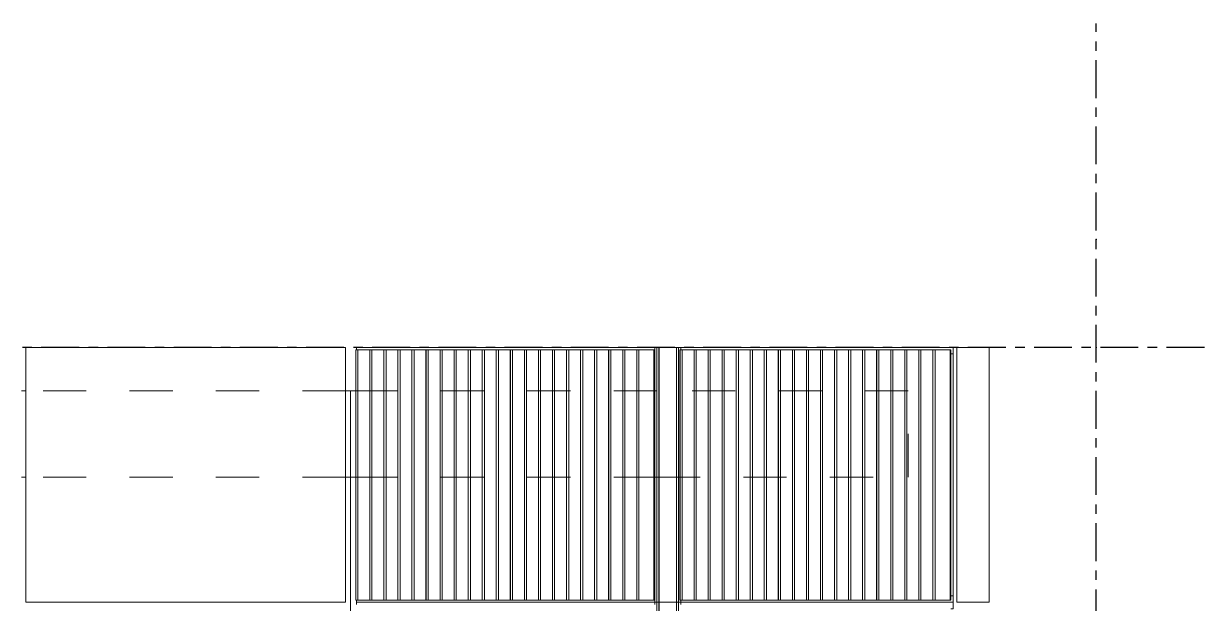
# Model space of a CAD drawing. Header units: millimetres. Extents: x -220592 to 404889, y -217665 to 38245.
# Drawn here: x -80370 to -74907, y -77365 to -74680 of the extents above; entities that cross this region are included whole.
import ezdxf
from ezdxf.enums import TextEntityAlignment as Align

# ---------------------------------------------------------------- set-up
doc = ezdxf.new("R2010")
doc.units = ezdxf.units.MM
for name, pattern in [('CENTER', [50.8, 31.75, -6.35, 6.35, -6.35]), ('TA_GL_000.70000', [1.925, 0.7, -0.175, 0.175, -0.175, 0.7]), ('XKITLINE00', [0]), ('XKITLINE02', [4, 2, -2])]:
    doc.linetypes.add(name, pattern=pattern)
for name, color, linetype in [('000 - 0_HIDE_OBJ_FRAMING_DEF_SUB_1', 7, 'Continuous'), ('000 - 0_SYM_DWG_GRID-BUBBLE_MAIN_COLOR_1', 7, 'Continuous'), ('000 - 0_SYM_DWG_GRIDLINE_MAIN_COLOR_251', 7, 'Continuous'), ('000 - GRID', 7, 'CENTER')]:
    doc.layers.add(name, color=color, linetype=linetype)
doc.layers.add('Part', color=7, linetype='Continuous', lineweight=0)
doc.styles.add('ARIAL', font='arial.ttf')
doc.styles.add('TA', font='', dxfattribs={"height": 4.5})
doc.styles.get('TA').set_extended_font_data('Cordia New')

# ---------------------------------------------------------------- blocks, each defined once
blk = doc.blocks.new('*A5020')
at = {"layer": '000 - 0_HIDE_OBJ_FRAMING_DEF_SUB_1', "color": 7, "linetype": 'XKITLINE00', "lineweight": 0}
for p, q in [((655.391934, 36.290055), (655.391934, 48.090055)), ((655.391934, 48.090055), (670.191934, 48.090055)), ((670.191934, 36.290055), (670.191934, 48.090055)), ((655.391934, 36.290055), (670.191934, 36.290055))]:
    blk.add_line(p, q, dxfattribs=at)
blk = doc.blocks.new('*A5026')
at = {"layer": 'Part', "color": 7, "linetype": 'XKITLINE00', "lineweight": 0}
for p, q in [((670.693937, 36.390055), (670.693937, 36.290055)), ((670.693937, 36.290055), (684.493823, 36.290055)), ((684.493823, 36.290055), (684.493823, 36.390055))]:
    blk.add_line(p, q, dxfattribs=at)
blk = doc.blocks.new('*A5027')
at = {"layer": 'Part', "color": 7, "linetype": 'XKITLINE00', "lineweight": 0}
for p, q in [((670.693937, 47.990055), (670.693937, 48.090055)), ((670.693937, 48.090055), (684.493823, 48.090055)), ((684.493823, 48.090055), (684.493823, 47.990055))]:
    blk.add_line(p, q, dxfattribs=at)
blk = doc.blocks.new('*A5028')
at = {"layer": 'Part', "color": 7, "linetype": 'XKITLINE00', "lineweight": 0}
for p, q in [((673.91108, 47.990055), (673.908612, 47.990055)), ((673.908612, 47.990055), (673.91108, 47.990055)), ((673.908612, 36.390055), (673.908612, 47.990055)), ((674.56108, 47.990055), (673.91108, 47.990055)), ((673.91108, 47.990055), (673.91108, 36.390055)), ((674.010231, 36.390055), (674.010231, 47.990055)), ((673.908612, 36.390055), (673.91108, 36.390055)), ((673.91108, 36.390055), (674.558612, 36.390055))]:
    blk.add_line(p, q, dxfattribs=at)
blk = doc.blocks.new('*A5029')
at = {"layer": 'Part', "color": 7, "linetype": 'XKITLINE00', "lineweight": 0}
for p, q in [((671.96108, 47.990055), (671.958612, 47.990055)), ((671.958612, 47.990055), (671.96108, 47.990055)), ((671.958612, 36.390055), (671.958612, 47.990055)), ((672.61108, 47.990055), (671.96108, 47.990055)), ((671.96108, 47.990055), (671.96108, 36.390055)), ((672.060231, 36.390055), (672.060231, 47.990055)), ((671.958612, 36.390055), (671.96108, 36.390055)), ((671.96108, 36.390055), (672.608612, 36.390055))]:
    blk.add_line(p, q, dxfattribs=at)
blk = doc.blocks.new('*A5030')
at = {"layer": 'Part', "color": 7, "linetype": 'XKITLINE00', "lineweight": 0}
for p, q in [((671.31108, 47.990055), (671.308612, 47.990055)), ((671.308612, 47.990055), (671.31108, 47.990055)), ((671.308612, 36.390055), (671.308612, 47.990055)), ((671.96108, 47.990055), (671.31108, 47.990055)), ((671.31108, 47.990055), (671.31108, 36.390055)), ((671.410231, 36.390055), (671.410231, 47.990055)), ((671.308612, 36.390055), (671.31108, 36.390055)), ((671.31108, 36.390055), (671.958612, 36.390055))]:
    blk.add_line(p, q, dxfattribs=at)
blk = doc.blocks.new('*A5031')
at = {"layer": 'Part', "color": 7, "linetype": 'XKITLINE00', "lineweight": 0}
for p, q in [((670.66108, 47.990055), (670.658612, 47.990055)), ((670.658612, 47.990055), (670.66108, 47.990055)), ((670.658612, 36.390055), (670.658612, 47.990055)), ((671.31108, 47.990055), (670.66108, 47.990055)), ((670.66108, 47.990055), (670.66108, 36.390055)), ((670.760231, 36.390055), (670.760231, 47.990055)), ((670.658612, 36.390055), (670.66108, 36.390055)), ((670.66108, 36.390055), (671.308612, 36.390055))]:
    blk.add_line(p, q, dxfattribs=at)
blk = doc.blocks.new('*A5032')
at = {"layer": 'Part', "color": 7, "linetype": 'XKITLINE00', "lineweight": 0}
for p, q in [((670.693937, 36.190055), (670.693937, 36.290055)), ((670.693937, 36.290055), (684.493823, 36.290055)), ((684.493823, 36.290055), (684.493823, 36.190055))]:
    blk.add_line(p, q, dxfattribs=at)
blk = doc.blocks.new('*A5061')
at = {"layer": 'Part', "color": 7, "linetype": 'XKITLINE00', "lineweight": 0}
for p, q in [((655.391934, 46.090055), (655.191934, 46.090055)), ((670.658612, 46.090055), (670.191934, 46.090055)), ((684.593961, 46.090055), (684.593718, 46.090055)), ((655.391934, 42.090055), (655.191934, 42.090055)), ((670.658612, 42.090055), (670.191934, 42.090055)), ((684.593961, 42.090055), (684.593718, 42.090055))]:
    blk.add_line(p, q, dxfattribs=at)
at = {"layer": 'Part', "color": 7, "linetype": 'XKITLINE02', "lineweight": 0}
for p, q in [((670.191934, 46.090055), (655.391934, 46.090055)), ((684.593718, 46.090055), (670.658612, 46.090055)), ((696.217675, 46.090055), (684.593961, 46.090055)), ((696.217675, 42.090055), (696.217675, 46.090055)), ((670.191934, 42.090055), (655.391934, 42.090055)), ((684.593718, 42.090055), (670.658612, 42.090055)), ((684.593961, 42.090055), (696.217675, 42.090055))]:
    blk.add_line(p, q, dxfattribs=at)
blk = doc.blocks.new('*A5068')
at = {"layer": '000 - 0_HIDE_OBJ_FRAMING_DEF_SUB_1', "color": 7, "linetype": 'XKITLINE00', "lineweight": 0}
for p, q in [((698.471893, 36.290055), (698.471893, 48.090055)), ((698.471893, 48.090055), (699.971893, 48.090055)), ((699.971893, 48.090055), (699.971893, 36.290055)), ((699.971893, 36.290055), (698.471893, 36.290055))]:
    blk.add_line(p, q, dxfattribs=at)
blk = doc.blocks.new('*A5072')
at = {"layer": 'Part', "color": 7, "linetype": 'XKITLINE00', "lineweight": 0}
for p, q in [((670.421892, 6.090055), (670.421892, 46.090055)), ((670.421892, 46.090055), (670.658612, 46.090055)), ((672.421892, 6.090055), (672.421892, 6.290055))]:
    blk.add_line(p, q, dxfattribs=at)
blk = doc.blocks.new('*A5081')
at = {"layer": 'Part', "color": 7, "linetype": 'XKITLINE00', "lineweight": 0}
for p, q in [((673.26108, 47.990055), (673.258612, 47.990055)), ((673.258612, 47.990055), (673.26108, 47.990055)), ((673.258612, 36.390055), (673.258612, 47.990055)), ((673.91108, 47.990055), (673.26108, 47.990055)), ((673.26108, 47.990055), (673.26108, 36.390055)), ((673.360231, 36.390055), (673.360231, 47.990055)), ((673.258612, 36.390055), (673.26108, 36.390055)), ((673.26108, 36.390055), (673.908612, 36.390055))]:
    blk.add_line(p, q, dxfattribs=at)
blk = doc.blocks.new('*A5082')
at = {"layer": 'Part', "color": 7, "linetype": 'XKITLINE00', "lineweight": 0}
for p, q in [((672.61108, 47.990055), (672.608612, 47.990055)), ((672.608612, 47.990055), (672.61108, 47.990055)), ((672.608612, 36.390055), (672.608612, 47.990055)), ((673.26108, 47.990055), (672.61108, 47.990055)), ((672.61108, 47.990055), (672.61108, 36.390055)), ((672.710231, 36.390055), (672.710231, 47.990055)), ((672.608612, 36.390055), (672.61108, 36.390055)), ((672.61108, 36.390055), (673.258612, 36.390055))]:
    blk.add_line(p, q, dxfattribs=at)
blk = doc.blocks.new('*A5085')
at = {"layer": 'Part', "color": 7, "linetype": 'XKITLINE00', "lineweight": 0}
for p, q in [((684.593823, 6.290055), (684.593823, 36.290055)), ((684.594066, 6.290055), (684.594066, 36.290055)), ((684.684066, 6.290055), (684.684066, 36.290055)), ((684.684066, 36.290055), (684.689516, 36.290055)), ((684.689621, 6.290055), (684.689621, 36.290055)), ((684.689621, 36.290055), (684.693304, 36.290055)), ((684.693304, 6.290055), (684.693304, 36.290055)), ((684.69405, 36.290055), (684.693304, 36.290055)), ((684.693304, 36.290055), (684.69405, 36.290055)), ((684.69405, 6.290055), (684.69405, 36.290055)), ((685.494064, 6.290055), (685.494064, 36.290055)), ((685.495645, 36.290055), (685.494064, 36.290055)), ((685.494064, 36.290055), (685.494811, 36.290055)), ((685.494811, 36.290055), (685.495645, 36.290055)), ((685.49575, 6.290055), (685.49575, 36.290055)), ((685.500134, 36.290055), (685.49575, 36.290055)), ((685.500239, 36.290055), (685.500134, 36.290055)), ((685.500239, 6.290055), (685.500239, 36.290055)), ((685.594066, 6.290055), (685.594066, 36.290055)), ((684.493823, 6.290055), (684.593823, 6.290055)), ((685.693937, 6.290055), (684.594066, 6.290055))]:
    blk.add_line(p, q, dxfattribs=at)
blk = doc.blocks.new('*A5120')
at = {"layer": 'Part', "color": 7, "linetype": 'XKITLINE00', "lineweight": 0}
for p, q in [((686.96108, 47.990055), (686.958612, 47.990055)), ((686.958612, 47.990055), (686.96108, 47.990055)), ((686.958612, 36.390055), (686.958612, 47.990055)), ((687.61108, 47.990055), (686.96108, 47.990055)), ((686.96108, 47.990055), (686.96108, 36.390055)), ((687.060231, 36.390055), (687.060231, 47.990055)), ((686.958612, 36.390055), (686.96108, 36.390055)), ((686.96108, 36.390055), (687.608612, 36.390055))]:
    blk.add_line(p, q, dxfattribs=at)
blk = doc.blocks.new('*A5121')
at = {"layer": 'Part', "color": 7, "linetype": 'XKITLINE00', "lineweight": 0}
for p, q in [((687.61108, 47.990055), (687.608612, 47.990055)), ((687.608612, 47.990055), (687.61108, 47.990055)), ((687.608612, 36.390055), (687.608612, 47.990055)), ((688.26108, 47.990055), (687.61108, 47.990055)), ((687.61108, 47.990055), (687.61108, 36.390055)), ((687.710231, 36.390055), (687.710231, 47.990055)), ((687.608612, 36.390055), (687.61108, 36.390055)), ((687.61108, 36.390055), (688.258612, 36.390055))]:
    blk.add_line(p, q, dxfattribs=at)
blk = doc.blocks.new('*A5122')
at = {"layer": 'Part', "color": 7, "linetype": 'XKITLINE00', "lineweight": 0}
for p, q in [((688.26108, 47.990055), (688.258612, 47.990055)), ((688.258612, 47.990055), (688.26108, 47.990055)), ((688.258612, 36.390055), (688.258612, 47.990055)), ((688.91108, 47.990055), (688.26108, 47.990055)), ((688.26108, 47.990055), (688.26108, 36.390055)), ((688.360231, 36.390055), (688.360231, 47.990055)), ((688.258612, 36.390055), (688.26108, 36.390055)), ((688.26108, 36.390055), (688.908612, 36.390055))]:
    blk.add_line(p, q, dxfattribs=at)
blk = doc.blocks.new('*A5123')
at = {"layer": 'Part', "color": 7, "linetype": 'XKITLINE00', "lineweight": 0}
for p, q in [((688.91108, 47.990055), (688.908612, 47.990055)), ((688.908612, 47.990055), (688.91108, 47.990055)), ((688.908612, 36.390055), (688.908612, 47.990055)), ((689.56108, 47.990055), (688.91108, 47.990055)), ((688.91108, 47.990055), (688.91108, 36.390055)), ((689.010231, 36.390055), (689.010231, 47.990055)), ((688.908612, 36.390055), (688.91108, 36.390055)), ((688.91108, 36.390055), (689.558612, 36.390055))]:
    blk.add_line(p, q, dxfattribs=at)
blk = doc.blocks.new('*A5124')
at = {"layer": 'Part', "color": 7, "linetype": 'XKITLINE00', "lineweight": 0}
for p, q in [((689.56108, 47.990055), (689.558612, 47.990055)), ((689.558612, 47.990055), (689.56108, 47.990055)), ((689.558612, 36.390055), (689.558612, 47.990055)), ((690.21108, 47.990055), (689.56108, 47.990055)), ((689.56108, 47.990055), (689.56108, 36.390055)), ((689.660231, 36.390055), (689.660231, 47.990055)), ((689.558612, 36.390055), (689.56108, 36.390055)), ((689.56108, 36.390055), (690.208612, 36.390055))]:
    blk.add_line(p, q, dxfattribs=at)
blk = doc.blocks.new('*A5125')
at = {"layer": 'Part', "color": 7, "linetype": 'XKITLINE00', "lineweight": 0}
for p, q in [((690.21108, 47.990055), (690.208612, 47.990055)), ((690.208612, 47.990055), (690.21108, 47.990055)), ((690.208612, 36.390055), (690.208612, 47.990055)), ((690.86108, 47.990055), (690.21108, 47.990055)), ((690.21108, 47.990055), (690.21108, 36.390055)), ((690.310231, 36.390055), (690.310231, 47.990055)), ((690.208612, 36.390055), (690.21108, 36.390055)), ((690.21108, 36.390055), (690.858612, 36.390055))]:
    blk.add_line(p, q, dxfattribs=at)
blk = doc.blocks.new('*A5126')
at = {"layer": 'Part', "color": 7, "linetype": 'XKITLINE00', "lineweight": 0}
for p, q in [((690.86108, 47.990055), (690.858612, 47.990055)), ((690.858612, 47.990055), (690.86108, 47.990055)), ((690.858612, 36.390055), (690.858612, 47.990055)), ((691.51108, 47.990055), (690.86108, 47.990055)), ((690.86108, 47.990055), (690.86108, 36.390055)), ((690.960231, 36.390055), (690.960231, 47.990055)), ((690.858612, 36.390055), (690.86108, 36.390055)), ((690.86108, 36.390055), (691.508612, 36.390055))]:
    blk.add_line(p, q, dxfattribs=at)
blk = doc.blocks.new('*A5127')
at = {"layer": 'Part', "color": 7, "linetype": 'XKITLINE00', "lineweight": 0}
for p, q in [((691.51108, 47.990055), (691.508612, 47.990055)), ((691.508612, 47.990055), (691.51108, 47.990055)), ((691.508612, 36.390055), (691.508612, 47.990055)), ((692.16108, 47.990055), (691.51108, 47.990055)), ((691.51108, 47.990055), (691.51108, 36.390055)), ((691.610231, 36.390055), (691.610231, 47.990055)), ((691.508612, 36.390055), (691.51108, 36.390055)), ((691.51108, 36.390055), (692.158612, 36.390055))]:
    blk.add_line(p, q, dxfattribs=at)
blk = doc.blocks.new('*A5128')
at = {"layer": 'Part', "color": 7, "linetype": 'XKITLINE00', "lineweight": 0}
for p, q in [((692.16108, 47.990055), (692.158612, 47.990055)), ((692.158612, 47.990055), (692.16108, 47.990055)), ((692.158612, 36.390055), (692.158612, 47.990055)), ((692.81108, 47.990055), (692.16108, 47.990055)), ((692.16108, 47.990055), (692.16108, 36.390055)), ((692.260231, 36.390055), (692.260231, 47.990055)), ((692.158612, 36.390055), (692.16108, 36.390055)), ((692.16108, 36.390055), (692.808612, 36.390055))]:
    blk.add_line(p, q, dxfattribs=at)
blk = doc.blocks.new('*A5129')
at = {"layer": 'Part', "color": 7, "linetype": 'XKITLINE00', "lineweight": 0}
for p, q in [((692.81108, 47.990055), (692.808612, 47.990055)), ((692.808612, 47.990055), (692.81108, 47.990055)), ((692.808612, 36.390055), (692.808612, 47.990055)), ((693.46108, 47.990055), (692.81108, 47.990055)), ((692.81108, 47.990055), (692.81108, 36.390055)), ((692.910231, 36.390055), (692.910231, 47.990055)), ((692.808612, 36.390055), (692.81108, 36.390055)), ((692.81108, 36.390055), (693.458612, 36.390055))]:
    blk.add_line(p, q, dxfattribs=at)
blk = doc.blocks.new('*A5130')
at = {"layer": 'Part', "color": 7, "linetype": 'XKITLINE00', "lineweight": 0}
for p, q in [((693.46108, 47.990055), (693.458612, 47.990055)), ((693.458612, 47.990055), (693.46108, 47.990055)), ((693.458612, 36.390055), (693.458612, 47.990055)), ((694.11108, 47.990055), (693.46108, 47.990055)), ((693.46108, 47.990055), (693.46108, 36.390055)), ((693.560231, 36.390055), (693.560231, 47.990055)), ((693.458612, 36.390055), (693.46108, 36.390055)), ((693.46108, 36.390055), (694.108612, 36.390055))]:
    blk.add_line(p, q, dxfattribs=at)
blk = doc.blocks.new('*A5131')
at = {"layer": 'Part', "color": 7, "linetype": 'XKITLINE00', "lineweight": 0}
for p, q in [((694.11108, 47.990055), (694.108612, 47.990055)), ((694.108612, 47.990055), (694.11108, 47.990055)), ((694.108612, 36.390055), (694.108612, 47.990055)), ((694.76108, 47.990055), (694.11108, 47.990055)), ((694.11108, 47.990055), (694.11108, 36.390055)), ((694.210231, 36.390055), (694.210231, 47.990055)), ((694.108612, 36.390055), (694.11108, 36.390055)), ((694.11108, 36.390055), (694.758612, 36.390055))]:
    blk.add_line(p, q, dxfattribs=at)
blk = doc.blocks.new('*A5132')
at = {"layer": 'Part', "color": 7, "linetype": 'XKITLINE00', "lineweight": 0}
for p, q in [((694.76108, 47.990055), (694.758612, 47.990055)), ((694.758612, 47.990055), (694.76108, 47.990055)), ((694.758612, 36.390055), (694.758612, 47.990055)), ((695.41108, 47.990055), (694.76108, 47.990055)), ((694.76108, 47.990055), (694.76108, 36.390055)), ((694.860231, 36.390055), (694.860231, 47.990055)), ((694.758612, 36.390055), (694.76108, 36.390055)), ((694.76108, 36.390055), (695.408612, 36.390055))]:
    blk.add_line(p, q, dxfattribs=at)
blk = doc.blocks.new('*A5133')
at = {"layer": 'Part', "color": 7, "linetype": 'XKITLINE00', "lineweight": 0}
for p, q in [((695.41108, 47.990055), (695.408612, 47.990055)), ((695.408612, 47.990055), (695.41108, 47.990055)), ((695.408612, 36.390055), (695.408612, 47.990055)), ((696.06108, 47.990055), (695.41108, 47.990055)), ((695.41108, 47.990055), (695.41108, 36.390055)), ((695.510231, 36.390055), (695.510231, 47.990055)), ((695.408612, 36.390055), (695.41108, 36.390055)), ((695.41108, 36.390055), (696.058612, 36.390055))]:
    blk.add_line(p, q, dxfattribs=at)
blk = doc.blocks.new('*A5134')
at = {"layer": 'Part', "color": 7, "linetype": 'XKITLINE00', "lineweight": 0}
for p, q in [((696.06108, 47.990055), (696.058612, 47.990055)), ((696.058612, 47.990055), (696.06108, 47.990055)), ((696.058612, 36.390055), (696.058612, 47.990055)), ((696.71108, 47.990055), (696.06108, 47.990055)), ((696.06108, 47.990055), (696.06108, 36.390055)), ((696.160231, 36.390055), (696.160231, 47.990055)), ((696.058612, 36.390055), (696.06108, 36.390055)), ((696.06108, 36.390055), (696.708612, 36.390055))]:
    blk.add_line(p, q, dxfattribs=at)
blk = doc.blocks.new('*A5135')
at = {"layer": 'Part', "color": 7, "linetype": 'XKITLINE00', "lineweight": 0}
for p, q in [((696.71108, 47.990055), (696.708612, 47.990055)), ((696.708612, 47.990055), (696.71108, 47.990055)), ((696.708612, 36.390055), (696.708612, 47.990055)), ((697.36108, 47.990055), (696.71108, 47.990055)), ((696.71108, 47.990055), (696.71108, 36.390055)), ((696.810231, 36.390055), (696.810231, 47.990055)), ((696.708612, 36.390055), (696.71108, 36.390055)), ((696.71108, 36.390055), (697.358612, 36.390055))]:
    blk.add_line(p, q, dxfattribs=at)
blk = doc.blocks.new('*A5136')
at = {"layer": 'Part', "color": 7, "linetype": 'XKITLINE00', "lineweight": 0}
for p, q in [((698.196433, 47.990055), (697.358612, 47.990055)), ((697.358612, 36.390055), (697.358612, 47.990055)), ((697.36108, 36.390055), (697.36108, 47.990055)), ((697.460231, 36.390055), (697.460231, 47.990055)), ((698.156477, 36.390055), (698.156477, 47.990055)), ((698.162945, 36.390055), (698.162945, 47.990055)), ((698.196433, 36.390055), (698.196433, 47.990055)), ((697.358612, 36.390055), (698.196433, 36.390055))]:
    blk.add_line(p, q, dxfattribs=at)
blk = doc.blocks.new('*A5137')
at = {"layer": 'Part', "color": 7, "linetype": 'XKITLINE00', "lineweight": 0}
for p, q in [((685.693937, 47.990055), (685.693937, 48.090055)), ((685.693937, 48.090055), (698.293823, 48.090055)), ((698.293823, 48.090055), (698.293823, 47.790055)), ((698.196433, 47.790055), (698.293823, 47.790055))]:
    blk.add_line(p, q, dxfattribs=at)
blk = doc.blocks.new('*A5138')
at = {"layer": 'Part', "color": 7, "linetype": 'XKITLINE00', "lineweight": 0}
for p, q in [((685.693937, 36.390055), (685.693937, 36.290055)), ((685.693937, 36.290055), (698.293823, 36.290055)), ((698.196433, 36.590055), (698.293823, 36.590055)), ((698.293823, 36.590055), (698.293823, 36.290055))]:
    blk.add_line(p, q, dxfattribs=at)
blk = doc.blocks.new('*A5139')
at = {"layer": 'Part', "color": 7, "linetype": 'XKITLINE00', "lineweight": 0}
for p, q in [((698.293823, 47.790055), (698.196433, 47.790055)), ((698.293823, 36.590055), (698.293823, 47.790055)), ((698.196433, 36.590055), (698.293823, 36.590055))]:
    blk.add_line(p, q, dxfattribs=at)
blk = doc.blocks.new('*A5140')
at = {"layer": 'Part', "color": 7, "linetype": 'XKITLINE00', "lineweight": 0}
for p, q in [((686.31108, 47.990055), (686.308612, 47.990055)), ((686.308612, 47.990055), (686.31108, 47.990055)), ((686.308612, 36.390055), (686.308612, 47.990055)), ((686.96108, 47.990055), (686.31108, 47.990055)), ((686.31108, 47.990055), (686.31108, 36.390055)), ((686.410231, 36.390055), (686.410231, 47.990055)), ((686.308612, 36.390055), (686.31108, 36.390055)), ((686.31108, 36.390055), (686.958612, 36.390055))]:
    blk.add_line(p, q, dxfattribs=at)
blk = doc.blocks.new('*A5141')
at = {"layer": 'Part', "color": 7, "linetype": 'XKITLINE00', "lineweight": 0}
for p, q in [((685.66108, 47.990055), (685.658612, 47.990055)), ((685.658612, 47.990055), (685.66108, 47.990055)), ((685.658612, 36.390055), (685.658612, 47.990055)), ((686.31108, 47.990055), (685.66108, 47.990055)), ((685.66108, 47.990055), (685.66108, 36.390055)), ((685.760231, 36.390055), (685.760231, 47.990055)), ((685.658612, 36.390055), (685.66108, 36.390055)), ((685.66108, 36.390055), (686.308612, 36.390055))]:
    blk.add_line(p, q, dxfattribs=at)
blk = doc.blocks.new('*A5142')
at = {"layer": 'Part', "color": 7, "linetype": 'XKITLINE00', "lineweight": 0}
for p, q in [((685.693937, 36.190055), (685.693937, 36.290055)), ((685.693937, 36.290055), (698.293823, 36.290055)), ((698.293823, 36.290055), (698.293823, 35.990055)), ((698.196433, 35.990055), (698.293823, 35.990055))]:
    blk.add_line(p, q, dxfattribs=at)
blk = doc.blocks.new('*A5143')
at = {"layer": 'Part', "color": 7, "linetype": 'XKITLINE00', "lineweight": 0}
for p, q in [((684.493823, 48.090055), (684.593718, 48.090055)), ((684.593718, 36.290055), (684.593718, 48.090055)), ((684.593961, 36.290055), (684.593961, 48.090055)), ((685.693937, 48.090055), (684.593961, 48.090055)), ((684.683961, 36.290055), (684.683961, 48.090055)), ((684.689516, 36.290055), (684.689516, 48.090055)), ((684.693199, 36.290055), (684.693199, 48.090055)), ((684.693945, 36.290055), (684.693945, 48.090055)), ((685.493959, 36.290055), (685.493959, 48.090055)), ((685.495645, 36.290055), (685.495645, 48.090055)), ((685.500134, 36.290055), (685.500134, 48.090055)), ((685.593961, 36.290055), (685.593961, 48.090055)), ((684.493823, 36.290055), (684.593718, 36.290055)), ((684.593961, 36.290055), (684.683961, 36.290055)), ((684.683961, 36.290055), (684.689516, 36.290055)), ((684.689516, 36.290055), (684.693199, 36.290055)), ((684.693304, 36.290055), (685.593961, 36.290055)), ((685.594066, 36.290055), (685.693937, 36.290055))]:
    blk.add_line(p, q, dxfattribs=at)
blk = doc.blocks.new('*A5144')
at = {"layer": 'Part', "color": 7, "linetype": 'XKITLINE00', "lineweight": 0}
for p, q in [((684.496433, 47.990055), (683.658612, 47.990055)), ((683.658612, 36.390055), (683.658612, 47.990055)), ((683.66108, 36.390055), (683.66108, 47.990055)), ((683.760231, 36.390055), (683.760231, 47.990055)), ((684.456477, 36.390055), (684.456477, 47.990055)), ((684.462945, 36.390055), (684.462945, 47.990055)), ((684.496433, 36.390055), (684.496433, 47.990055)), ((683.658612, 36.390055), (684.496433, 36.390055))]:
    blk.add_line(p, q, dxfattribs=at)
blk = doc.blocks.new('*A5145')
at = {"layer": 'Part', "color": 7, "linetype": 'XKITLINE00', "lineweight": 0}
for p, q in [((683.01108, 47.990055), (683.008612, 47.990055)), ((683.008612, 47.990055), (683.01108, 47.990055)), ((683.008612, 36.390055), (683.008612, 47.990055)), ((683.66108, 47.990055), (683.01108, 47.990055)), ((683.01108, 47.990055), (683.01108, 36.390055)), ((683.110231, 36.390055), (683.110231, 47.990055)), ((683.008612, 36.390055), (683.01108, 36.390055)), ((683.01108, 36.390055), (683.658612, 36.390055))]:
    blk.add_line(p, q, dxfattribs=at)
blk = doc.blocks.new('*A5146')
at = {"layer": 'Part', "color": 7, "linetype": 'XKITLINE00', "lineweight": 0}
for p, q in [((682.36108, 47.990055), (682.358612, 47.990055)), ((682.358612, 47.990055), (682.36108, 47.990055)), ((682.358612, 36.390055), (682.358612, 47.990055)), ((683.01108, 47.990055), (682.36108, 47.990055)), ((682.36108, 47.990055), (682.36108, 36.390055)), ((682.460231, 36.390055), (682.460231, 47.990055)), ((682.358612, 36.390055), (682.36108, 36.390055)), ((682.36108, 36.390055), (683.008612, 36.390055))]:
    blk.add_line(p, q, dxfattribs=at)
blk = doc.blocks.new('*A5147')
at = {"layer": 'Part', "color": 7, "linetype": 'XKITLINE00', "lineweight": 0}
for p, q in [((681.71108, 47.990055), (681.708612, 47.990055)), ((681.708612, 47.990055), (681.71108, 47.990055)), ((681.708612, 36.390055), (681.708612, 47.990055)), ((682.36108, 47.990055), (681.71108, 47.990055)), ((681.71108, 47.990055), (681.71108, 36.390055)), ((681.810231, 36.390055), (681.810231, 47.990055)), ((681.708612, 36.390055), (681.71108, 36.390055)), ((681.71108, 36.390055), (682.358612, 36.390055))]:
    blk.add_line(p, q, dxfattribs=at)
blk = doc.blocks.new('*A5148')
at = {"layer": 'Part', "color": 7, "linetype": 'XKITLINE00', "lineweight": 0}
for p, q in [((681.06108, 47.990055), (681.058612, 47.990055)), ((681.058612, 47.990055), (681.06108, 47.990055)), ((681.058612, 36.390055), (681.058612, 47.990055)), ((681.71108, 47.990055), (681.06108, 47.990055)), ((681.06108, 47.990055), (681.06108, 36.390055)), ((681.160231, 36.390055), (681.160231, 47.990055)), ((681.058612, 36.390055), (681.06108, 36.390055)), ((681.06108, 36.390055), (681.708612, 36.390055))]:
    blk.add_line(p, q, dxfattribs=at)
blk = doc.blocks.new('*A5149')
at = {"layer": 'Part', "color": 7, "linetype": 'XKITLINE00', "lineweight": 0}
for p, q in [((680.41108, 47.990055), (680.408612, 47.990055)), ((680.408612, 47.990055), (680.41108, 47.990055)), ((680.408612, 36.390055), (680.408612, 47.990055)), ((681.06108, 47.990055), (680.41108, 47.990055)), ((680.41108, 47.990055), (680.41108, 36.390055)), ((680.510231, 36.390055), (680.510231, 47.990055)), ((680.408612, 36.390055), (680.41108, 36.390055)), ((680.41108, 36.390055), (681.058612, 36.390055))]:
    blk.add_line(p, q, dxfattribs=at)
blk = doc.blocks.new('*A5150')
at = {"layer": 'Part', "color": 7, "linetype": 'XKITLINE00', "lineweight": 0}
for p, q in [((679.76108, 47.990055), (679.758612, 47.990055)), ((679.758612, 47.990055), (679.76108, 47.990055)), ((679.758612, 36.390055), (679.758612, 47.990055)), ((680.41108, 47.990055), (679.76108, 47.990055)), ((679.76108, 47.990055), (679.76108, 36.390055)), ((679.860231, 36.390055), (679.860231, 47.990055)), ((679.758612, 36.390055), (679.76108, 36.390055)), ((679.76108, 36.390055), (680.408612, 36.390055))]:
    blk.add_line(p, q, dxfattribs=at)
blk = doc.blocks.new('*A5151')
at = {"layer": 'Part', "color": 7, "linetype": 'XKITLINE00', "lineweight": 0}
for p, q in [((679.11108, 47.990055), (679.108612, 47.990055)), ((679.108612, 47.990055), (679.11108, 47.990055)), ((679.108612, 36.390055), (679.108612, 47.990055)), ((679.76108, 47.990055), (679.11108, 47.990055)), ((679.11108, 47.990055), (679.11108, 36.390055)), ((679.210231, 36.390055), (679.210231, 47.990055)), ((679.108612, 36.390055), (679.11108, 36.390055)), ((679.11108, 36.390055), (679.758612, 36.390055))]:
    blk.add_line(p, q, dxfattribs=at)
blk = doc.blocks.new('*A5152')
at = {"layer": 'Part', "color": 7, "linetype": 'XKITLINE00', "lineweight": 0}
for p, q in [((678.46108, 47.990055), (678.458612, 47.990055)), ((678.458612, 47.990055), (678.46108, 47.990055)), ((678.458612, 36.390055), (678.458612, 47.990055)), ((679.11108, 47.990055), (678.46108, 47.990055)), ((678.46108, 47.990055), (678.46108, 36.390055)), ((678.560231, 36.390055), (678.560231, 47.990055)), ((678.458612, 36.390055), (678.46108, 36.390055)), ((678.46108, 36.390055), (679.108612, 36.390055))]:
    blk.add_line(p, q, dxfattribs=at)
blk = doc.blocks.new('*A5153')
at = {"layer": 'Part', "color": 7, "linetype": 'XKITLINE00', "lineweight": 0}
for p, q in [((677.81108, 47.990055), (677.808612, 47.990055)), ((677.808612, 47.990055), (677.81108, 47.990055)), ((677.808612, 36.390055), (677.808612, 47.990055)), ((678.46108, 47.990055), (677.81108, 47.990055)), ((677.81108, 47.990055), (677.81108, 36.390055)), ((677.910231, 36.390055), (677.910231, 47.990055)), ((677.808612, 36.390055), (677.81108, 36.390055)), ((677.81108, 36.390055), (678.458612, 36.390055))]:
    blk.add_line(p, q, dxfattribs=at)
blk = doc.blocks.new('*A5154')
at = {"layer": 'Part', "color": 7, "linetype": 'XKITLINE00', "lineweight": 0}
for p, q in [((677.16108, 47.990055), (677.158612, 47.990055)), ((677.158612, 47.990055), (677.16108, 47.990055)), ((677.158612, 36.390055), (677.158612, 47.990055)), ((677.81108, 47.990055), (677.16108, 47.990055)), ((677.16108, 47.990055), (677.16108, 36.390055)), ((677.260231, 36.390055), (677.260231, 47.990055)), ((677.158612, 36.390055), (677.16108, 36.390055)), ((677.16108, 36.390055), (677.808612, 36.390055))]:
    blk.add_line(p, q, dxfattribs=at)
blk = doc.blocks.new('*A5155')
at = {"layer": 'Part', "color": 7, "linetype": 'XKITLINE00', "lineweight": 0}
for p, q in [((676.51108, 47.990055), (676.508612, 47.990055)), ((676.508612, 47.990055), (676.51108, 47.990055)), ((676.508612, 36.390055), (676.508612, 47.990055)), ((677.16108, 47.990055), (676.51108, 47.990055)), ((676.51108, 47.990055), (676.51108, 36.390055)), ((676.610231, 36.390055), (676.610231, 47.990055)), ((676.508612, 36.390055), (676.51108, 36.390055)), ((676.51108, 36.390055), (677.158612, 36.390055))]:
    blk.add_line(p, q, dxfattribs=at)
blk = doc.blocks.new('*A5156')
at = {"layer": 'Part', "color": 7, "linetype": 'XKITLINE00', "lineweight": 0}
for p, q in [((675.86108, 47.990055), (675.858612, 47.990055)), ((675.858612, 47.990055), (675.86108, 47.990055)), ((675.858612, 36.390055), (675.858612, 47.990055)), ((676.51108, 47.990055), (675.86108, 47.990055)), ((675.86108, 47.990055), (675.86108, 36.390055)), ((675.960231, 36.390055), (675.960231, 47.990055)), ((675.858612, 36.390055), (675.86108, 36.390055)), ((675.86108, 36.390055), (676.508612, 36.390055))]:
    blk.add_line(p, q, dxfattribs=at)
blk = doc.blocks.new('*A5157')
at = {"layer": 'Part', "color": 7, "linetype": 'XKITLINE00', "lineweight": 0}
for p, q in [((675.21108, 47.990055), (675.208612, 47.990055)), ((675.208612, 47.990055), (675.21108, 47.990055)), ((675.208612, 36.390055), (675.208612, 47.990055)), ((675.86108, 47.990055), (675.21108, 47.990055)), ((675.21108, 47.990055), (675.21108, 36.390055)), ((675.310231, 36.390055), (675.310231, 47.990055)), ((675.208612, 36.390055), (675.21108, 36.390055)), ((675.21108, 36.390055), (675.858612, 36.390055))]:
    blk.add_line(p, q, dxfattribs=at)
blk = doc.blocks.new('*A5158')
at = {"layer": 'Part', "color": 7, "linetype": 'XKITLINE00', "lineweight": 0}
for p, q in [((674.56108, 47.990055), (674.558612, 47.990055)), ((674.558612, 47.990055), (674.56108, 47.990055)), ((674.558612, 36.390055), (674.558612, 47.990055)), ((675.21108, 47.990055), (674.56108, 47.990055)), ((674.56108, 47.990055), (674.56108, 36.390055)), ((674.660231, 36.390055), (674.660231, 47.990055)), ((674.558612, 36.390055), (674.56108, 36.390055)), ((674.56108, 36.390055), (675.208612, 36.390055))]:
    blk.add_line(p, q, dxfattribs=at)
blk = doc.blocks.new('*U28557')
at = {"layer": '000 - 0_SYM_DWG_GRIDLINE_MAIN_COLOR_251', "color": 7, "linetype": 'ByBlock', "ltscale": 5}
blk.add_line((20, 0), (-256.4, 0), dxfattribs=at)
at = {"layer": '000 - 0_SYM_DWG_GRIDLINE_MAIN_COLOR_251', "color": 7}
blk.add_point((-236.4, 0), dxfattribs=at)
at = {"color": 7, "style": 'TA', "flags": 1}
blk.add_attdef('LOCATION', (6, -6), '', height=4.5, rotation=270, dxfattribs=at)
at = {"layer": '000 - 0_SYM_DWG_GRID-BUBBLE_MAIN_COLOR_1', "color": 7, "style": 'ARIAL'}
blk.add_attdef('GRID-HEAD', text='', height=4, rotation=90, dxfattribs=at).set_placement((48.65, 0), align=Align.MIDDLE_CENTER)
blk = doc.blocks.new('*U28552')
at = {"layer": '000 - 0_SYM_DWG_GRIDLINE_MAIN_COLOR_251', "color": 7, "linetype": 'ByBlock', "ltscale": 5}
blk.add_line((10, 0), (-279, 0), dxfattribs=at)
at = {"layer": '000 - 0_SYM_DWG_GRIDLINE_MAIN_COLOR_251', "color": 7}
blk.add_point((0, 0), dxfattribs=at)
at = {"color": 7, "style": 'TA', "flags": 1}
blk.add_attdef('LOCATION', (6, -6), '', height=4.5, rotation=270, dxfattribs=at)
at = {"layer": '000 - 0_SYM_DWG_GRID-BUBBLE_MAIN_COLOR_1', "color": 7, "style": 'ARIAL'}
for tag, p in [('LEVEL_3', (-5, -3)), ('LEVEL_2', (-5, -9)), ('LEVEL_1', (-5, -15))]:
    blk.add_attdef(tag, p, '', height=4, rotation=180, dxfattribs=at)
blk = doc.blocks.new('A$C6642fbbe')
at = {"layer": '000 - GRID', "color": 7, "linetype": 'TA_GL_000.70000', "yscale": 50, "zscale": 50}
for name, p, xscale, rotation in [('*U28557', (0, -11320), 50, 270), ('*U28552', (0, 0), -50, 180)]:
    blk.add_blockref(name, p, dxfattribs=dict(at, xscale=xscale, rotation=rotation))

msp = doc.modelspace()

# ---------------------------------------------------------------- block references
at = {"color": 7, "lineweight": 0, "xscale": 100, "yscale": 100, "zscale": 100}
for name in ['*A5020', '*A5031', '*A5027', '*A5030', '*A5029', '*A5082', '*A5081', '*A5028', '*A5158', '*A5157', '*A5156', '*A5155', '*A5154', '*A5153', '*A5152', '*A5151', '*A5150', '*A5149', '*A5148', '*A5147', '*A5146', '*A5145', '*A5144', '*A5143', '*A5141', '*A5137', '*A5140', '*A5120', '*A5121', '*A5122', '*A5123', '*A5124', '*A5125', '*A5126', '*A5127', '*A5128', '*A5129', '*A5130', '*A5131', '*A5132', '*A5133', '*A5134', '*A5135', '*A5136', '*A5068', '*A5139', '*A5061', '*A5072', '*A5026', '*A5138', '*A5032', '*A5085', '*A5142']:
    msp.add_blockref(name, (-145899.0946, -80989.037), dxfattribs=at)
at = {"layer": 'Defpoints', "color": 7}
msp.add_blockref('A$C6642fbbe', (-75406.9053, -76180.0315), dxfattribs=at)

doc.saveas('drawing.dxf')
